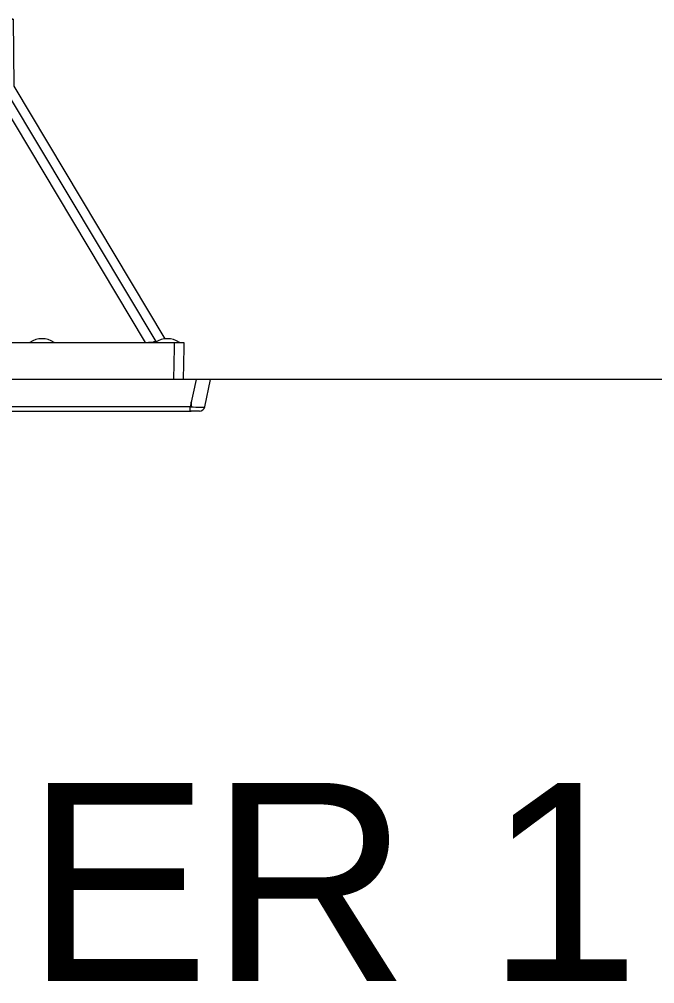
# Model space of a CAD drawing. Header units: millimetres. Extents: x 441156 to 441876, y 4514765 to 4515211.
# Drawn here: x 441313.3565 to 441313.6453, y 4514779.4019 to 4514779.8402 of the extents above; entities that cross this region are included whole.
import ezdxf

# ---------------------------------------------------------------- set-up
doc = ezdxf.new("R2010")
doc.units = ezdxf.units.MM
for name, color, linetype, lineweight in [('01_pilares baja', 5, 'Continuous', 20), ('G-ANNO-TEXT', 7, 'Continuous', 9), ('LINEAS', 7, 'Continuous', 9)]:
    doc.layers.add(name, color=color, linetype=linetype, lineweight=lineweight)
doc.layers.add('05 ESQUEMAS HIDRAULICOS nuevos_dwg _6_', color=7, linetype='Continuous', lineweight=18, true_color=0x767676)
doc.styles.add('Arial_4', font='arial.ttf', dxfattribs={"height": 0.126})

# ---------------------------------------------------------------- blocks, each defined once
blk = doc.blocks.new('05 ESQUEMAS HIDRAULICOS nuevos_dwg_A$C38CE57FF-1107634-01_ARQ_INSTALACIÓN PISCINA CHAPOTEO')
at = {"layer": 'LINEAS', "color": 88, "lineweight": 18, "true_color": 0x134c00}
for p, q in [((319.64, 135.51), (382.72, 29.99)), ((263.35, 29.6), (390.83, 29.6)), ((327.75, 29.6), (330.55, 29.6)), ((336.95, 29.6), (339.75, 29.6)), ((382.53, 29.6), (379.63, 29.6)), ((381.75, 29.6), (386.01, 29.6)), ((382.72, 29.99), (382.72, 29.72))]:
    blk.add_line(p, q, dxfattribs=at)
at = {"layer": 'LINEAS', "color": 97, "lineweight": 18, "true_color": 0x396f33}
for p, q in [((390.55, 13.6), (390.79, 27.37)), ((394.79, 27.37), (394.55, 13.6)), ((396.55, 0), (397.95, 0)), ((401.52, 0), (397.6, 0))]:
    blk.add_line(p, q, dxfattribs=at)
at = {"layer": 'LINEAS', "color": 88, "lineweight": 18, "true_color": 0x134c00, "flags": 128}
for points in [[(378.3, 29.6), (315.65, 134.42), (315.35, 168.8), (319.35, 168.8), (321.35, 168.8), (319.35, 168.8), (321.35, 168.8), (321.6, 140.03), (386.69, 31.14)], [(390.79, 27.37), (390.83, 29.6), (394.83, 29.6), (394.79, 27.37)], [(393.17, 29.6), (392.95, 29.6), (393.17, 29.6), (392.95, 29.6)]]:
    blk.add_lwpolyline(points, dxfattribs=at)
at = {"layer": 'LINEAS', "color": 97, "lineweight": 18, "true_color": 0x396f33, "flags": 128}
for points in [[(403.86, 1.9), (406.35, 13.6), (400.09, 13.6), (397.6, 1.9), (53.9, 1.9), (53.9, 0), (49.98, 0)], [(400.09, 13.6), (51.41, 13.6), (53.9, 1.9)], [(292.95, 0), (288.15, 0), (288.15, 1.6), (292.95, 1.6), (292.95, 0), (397.6, 0), (397.6, 1.9)]]:
    blk.add_lwpolyline(points, dxfattribs=at)
blk.add_lwpolyline([(397.95, 2), (397.95, 4)], close=True, dxfattribs=at)
at = {"layer": 'LINEAS', "color": 88, "lineweight": 18, "true_color": 0x134c00}
for centre in [(333.75, 21.95), (387.75, 21.95)]:
    blk.add_arc(centre, 9.25, 55.7945, 124.2055, dxfattribs=at)
at = {"layer": 'LINEAS', "color": 97, "lineweight": 18, "true_color": 0x396f33}
blk.add_arc((401.52, 2.4), 2.4, 270, 348, dxfattribs=at)
at = {"layer": 'LINEAS', "color": 88, "lineweight": 18, "true_color": 0x134c00}
blk.add_ellipse((378.74, 28.85), major_axis=(3.98, 1.14), ratio=0.005507, start_param=0.001469, end_param=0.867791, dxfattribs=at)
at = {"layer": 'LINEAS', "color": 97, "lineweight": 18, "true_color": 0x396f33}
blk.add_ellipse((397.43, 2.4), major_axis=(-6.44, 0.49), ratio=0.075003, start_param=1.604016, end_param=3.131572, dxfattribs=at)

msp = doc.modelspace()

# ---------------------------------------------------------------- linework, layer by layer
at = {"layer": '01_pilares baja'}
msp.add_line((441316.24086938, 4514779.67650332), (441312.24086938, 4514779.67650332), dxfattribs=at)

# ---------------------------------------------------------------- block references
at = {"layer": '05 ESQUEMAS HIDRAULICOS nuevos_dwg _6_', "color": 88, "lineweight": 18, "true_color": 0x134c00, "xscale": 0.001054965285068319, "yscale": 0.001054965285068319, "zscale": 0.001054965285068319}
msp.add_blockref('05 ESQUEMAS HIDRAULICOS nuevos_dwg_A$C38CE57FF-1107634-01_ARQ_INSTALACIÓN PISCINA CHAPOTEO', (441313.01472108, 4514779.66215579), dxfattribs=at)

# ---------------------------------------------------------------- texts
at = {"layer": 'G-ANNO-TEXT', "insert": (441312.94709493, 4514779.49318536), "char_height": 0.09, "width": 0.81772125, "attachment_point": 1, "style": 'Arial_4'}
msp.add_mtext('SKIMMER 1', dxfattribs=at)

doc.saveas('drawing.dxf')
